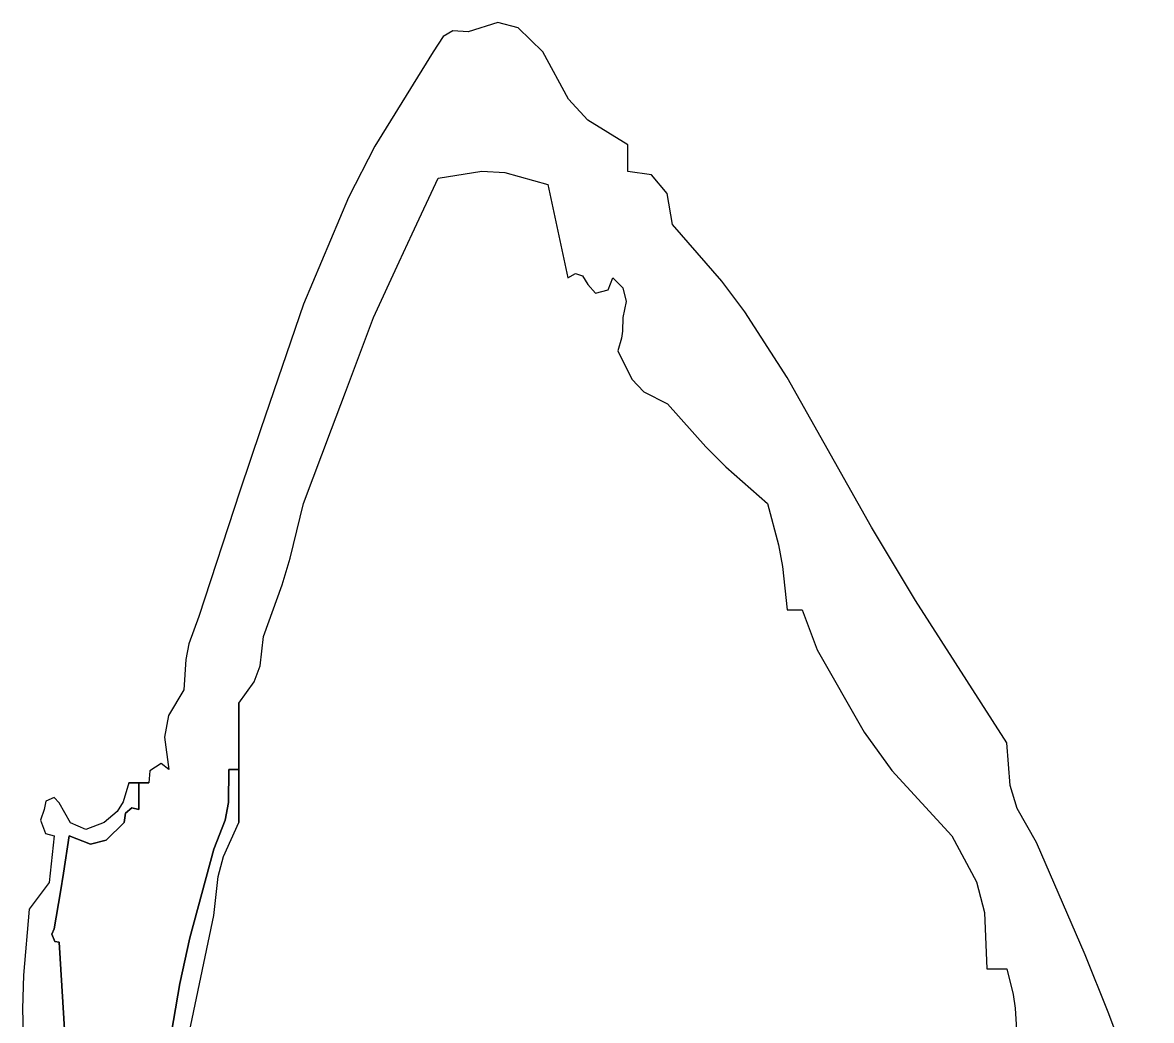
# Model space of a CAD drawing. Header units: millimetres. Extents: x 684779 to 686470, y 2544898 to 2545979.
# Drawn here: x 685786.727 to 685788.627, y 2545614.094 to 2545615.773 of the extents above; entities that cross this region are included whole.
import ezdxf

# ---------------------------------------------------------------- set-up
doc = ezdxf.new("R2010")
doc.units = ezdxf.units.MM
doc.layers.add('_0', color=7, linetype='Continuous')

# ---------------------------------------------------------------- blocks, each defined once
blk = doc.blocks.new('dianziq11')
for p, q in [((1207701.3, -130105.2), (1207566.7, -130147.2)), ((1207793.6, -130129.7), (1207701.3, -130105.2)), ((1207453.5, -130168.2), (1207408.4, -130237.5)), ((1207497.9, -130142.8), (1207453.5, -130168.2)), ((1207566.7, -130147.2), (1207497.9, -130142.8)), ((1207905.8, -130237.5), (1207793.6, -130129.7)), ((1207408.4, -130237.5), (1207143.7, -130665.6)), ((1208022.3, -130452.6), (1207905.8, -130237.5)), ((1208109.2, -130548), (1208022.3, -130452.6)), ((1208290.1, -130659.1), (1208109.2, -130548)), ((1207143.7, -130665.6), (1207024.3, -130898.1)), ((1208290.1, -130707.3), (1208290.1, -130659.1)), ((1208290.1, -130731.4), (1208290.1, -130707.3)), ((1208290.1, -130779.6), (1208290.1, -130731.4)), ((1207431, -130809.7), (1207628.8, -130778.6)), ((1207628.8, -130778.6), (1207733.5, -130785)), ((1207733.5, -130785), (1207928.4, -130839.8)), ((1208398.2, -130796), (1208290.1, -130779.6)), ((1207313.4, -131062.6), (1207431, -130809.7)), ((1208468.6, -130879.3), (1208398.2, -130796)), ((1207928.4, -130839.8), (1207964.5, -131008.5)), ((1208493.5, -131020.5), (1208468.6, -130879.3)), ((1207024.3, -130898.1), (1206820.7, -131381.9)), ((1207964.5, -131008.5), (1207982.6, -131092.8)), ((1208716.2, -131276.5), (1208493.5, -131020.5)), ((1207254.6, -131189.1), (1207313.4, -131062.6)), ((1207982.6, -131092.8), (1208018.8, -131261.4)), ((1207137.2, -131442.1), (1207254.6, -131189.1)), ((1208018.8, -131261.4), (1208053.3, -131242.5)), ((1208053.3, -131242.5), (1208085.5, -131253.3)), ((1208085.5, -131253.3), (1208109.2, -131291.6)), ((1208109.2, -131291.6), (1208144, -131331.9)), ((1208201.8, -131316.5), (1208222.2, -131261.4)), ((1208222.2, -131261.4), (1208267.8, -131307.5)), ((1208821.3, -131416.5), (1208716.2, -131276.5)), ((1208144, -131331.9), (1208201.8, -131316.5)), ((1208267.8, -131307.5), (1208283.2, -131368.9)), ((1206820.7, -131381.9), (1206626.9, -131945.7)), ((1208283.2, -131368.9), (1208267.4, -131442.1)), ((1207010.6, -131779.4), (1207137.2, -131442.1)), ((1208267.4, -131442.1), (1208266, -131503.5)), ((1209013.4, -131713.2), (1208821.3, -131416.5)), ((1208261.2, -131535.3), (1208244.8, -131592.7)), ((1208266, -131503.5), (1208261.2, -131535.3)), ((1208244.8, -131592.7), (1208308.9, -131721.2)), ((1208308.9, -131721.2), (1208362.7, -131778.6)), ((1209395.8, -132391.7), (1209013.4, -131713.2)), ((1206947.3, -131948), (1207010.6, -131779.4)), ((1208362.7, -131778.6), (1208470.9, -131833.6)), ((1208470.9, -131833.6), (1208643.5, -132028.1)), ((1206626.9, -131945.7), (1206531.9, -132228.8)), ((1206820.7, -132285.3), (1206947.3, -131948)), ((1208643.5, -132028.1), (1208734.6, -132119)), ((1208734.6, -132119), (1208923, -132285.3)), ((1206531.9, -132228.8), (1206345.9, -132797.3)), ((1206759.7, -132531.8), (1206820.7, -132285.3)), ((1208923, -132285.3), (1208974, -132472)), ((1209595.1, -132723.5), (1209395.8, -132391.7)), ((1208974, -132472), (1208992.4, -132570.5)), ((1206723.3, -132653.2), (1206759.7, -132531.8)), ((1208992.4, -132570.5), (1209013.4, -132767.2)), ((1206639.8, -132887.6), (1206723.3, -132653.2)), ((1210008.1, -133369.5), (1209595.1, -132723.5)), ((1209013.4, -132767.2), (1209040.6, -132767.2)), ((1209040.6, -132767.2), (1209054.1, -132767.2)), ((1209054.1, -132767.2), (1209081.3, -132767.2)), ((1209081.3, -132767.2), (1209108.4, -132839.4)), ((1206345.9, -132797.3), (1206301.3, -132921.1)), ((1209108.4, -132839.4), (1209122, -132875.6)), ((1209122, -132875.6), (1209149.1, -132947.9)), ((1206301.3, -132921.1), (1206286.8, -132991.7)), ((1206624.5, -133020.8), (1206639.8, -132887.6)), ((1209149.1, -132947.9), (1209361.5, -133321.3)), ((1206286.8, -132991.7), (1206278.1, -133128.5)), ((1206597.6, -133092.6), (1206624.5, -133020.8)), ((1206278.1, -133128.5), (1206208.2, -133244.8)), ((1206526.8, -133188.8), (1206597.6, -133092.6)), ((1206526.8, -133489.9), (1206526.8, -133188.8)), ((1206526.8, -133188.8), (1206526.8, -133489.9)), ((1206526.8, -133489.9), (1206526.8, -133188.8)), ((1206208.2, -133244.8), (1206189.7, -133343.5)), ((1206189.7, -133343.5), (1206210.3, -133489.9)), ((1209361.5, -133321.3), (1209487, -133494.6)), ((1210024.3, -133562.9), (1210008.1, -133369.5)), ((1206124.2, -133496.6), (1206119.9, -133550.2)), ((1206175.5, -133462.4), (1206124.2, -133496.6)), ((1206210.3, -133489.9), (1206175.5, -133462.4)), ((1206480.8, -133638.9), (1206481.6, -133489.9)), ((1206481.6, -133489.9), (1206480.8, -133638.9)), ((1206481.6, -133489.9), (1206526.8, -133489.9)), ((1206526.8, -133489.9), (1206481.6, -133489.9)), ((1206481.6, -133489.9), (1206526.8, -133489.9)), ((1206526.8, -133489.9), (1206481.6, -133489.9)), ((1206481.6, -133489.9), (1206526.8, -133489.9)), ((1206526.8, -133489.9), (1206481.6, -133489.9)), ((1206526.8, -133730.8), (1206526.8, -133489.9)), ((1206526.8, -133489.9), (1206526.8, -133730.8)), ((1206526.8, -133730.8), (1206526.8, -133489.9)), ((1209487, -133494.6), (1209759.4, -133791.1)), ((1206029.5, -133550.2), (1206002.8, -133637.3)), ((1206074.7, -133550.2), (1206029.5, -133550.2)), ((1206029.5, -133550.2), (1206074.7, -133550.2)), ((1206074.7, -133550.2), (1206029.5, -133550.2)), ((1206119.9, -133550.2), (1206074.7, -133550.2)), ((1206074.7, -133550.2), (1206119.9, -133550.2)), ((1206119.9, -133550.2), (1206074.7, -133550.2)), ((1206074.7, -133550.2), (1206074.7, -133670.6)), ((1206074.7, -133670.6), (1206074.7, -133550.2)), ((1206074.7, -133550.2), (1206074.7, -133670.6)), ((1206074.7, -133670.6), (1206074.7, -133550.2)), ((1206074.7, -133550.2), (1206074.7, -133670.6)), ((1206074.7, -133670.6), (1206074.7, -133550.2)), ((1210055.3, -133666.3), (1210024.3, -133562.9)), ((1205652.2, -133633.7), (1205645.2, -133670.6)), ((1205690.7, -133616.6), (1205652.2, -133633.7)), ((1205713, -133640.5), (1205690.7, -133616.6)), ((1205764.8, -133731.5), (1205713, -133640.5)), ((1206002.8, -133637.3), (1205975.9, -133680.2)), ((1206465.7, -133719.4), (1206480.8, -133638.9)), ((1206480.8, -133638.9), (1206465.7, -133719.4)), ((1205645.2, -133670.6), (1205628.1, -133719.4)), ((1205975.9, -133680.2), (1205916.4, -133730.8)), ((1206014.3, -133688.6), (1206006.9, -133730.8)), ((1206006.9, -133730.8), (1206014.3, -133688.6)), ((1206042.5, -133663.6), (1206014.3, -133688.6)), ((1206014.3, -133688.6), (1206042.5, -133663.6)), ((1206074.7, -133670.6), (1206042.5, -133663.6)), ((1206042.5, -133663.6), (1206074.7, -133670.6)), ((1210143.7, -133821.2), (1210055.3, -133666.3)), ((1205628.1, -133719.4), (1205650.8, -133780)), ((1205833.9, -133762.2), (1205764.8, -133731.5)), ((1205916.4, -133730.8), (1205833.9, -133762.2)), ((1206006.9, -133730.8), (1205925.5, -133810.8)), ((1205925.5, -133810.8), (1206006.9, -133730.8)), ((1206413.8, -133851.3), (1206465.7, -133719.4)), ((1206465.7, -133719.4), (1206413.8, -133851.3)), ((1206457.8, -133884.5), (1206526.8, -133730.8)), ((1205650.8, -133780), (1205690.4, -133791.1)), ((1205690.4, -133791.1), (1205681, -133875.3)), ((1205758.2, -133791.1), (1205732.3, -133960.1)), ((1205732.3, -133960.1), (1205758.2, -133791.1)), ((1205855.5, -133827.8), (1205758.2, -133791.1)), ((1205758.2, -133791.1), (1205855.5, -133827.8)), ((1209759.4, -133791.1), (1209870.8, -133998.8)), ((1205925.5, -133810.8), (1205855.5, -133827.8)), ((1205855.5, -133827.8), (1205925.5, -133810.8)), ((1206305.3, -134253), (1206413.8, -133851.3)), ((1206413.8, -133851.3), (1206305.3, -134253)), ((1210364, -134330.1), (1210143.7, -133821.2)), ((1205681, -133875.3), (1205676.4, -133917.5)), ((1206433.5, -133975.3), (1206457.8, -133884.5)), ((1205676.4, -133917.5), (1205667.8, -134001.9)), ((1205667.8, -134001.9), (1205631.6, -134050.1)), ((1205732.3, -133960.1), (1205718.7, -134044.4)), ((1205718.7, -134044.4), (1205732.3, -133960.1)), ((1206413.8, -134152.4), (1206433.5, -133975.3)), ((1209870.8, -133998.8), (1209907.5, -134138.5)), ((1205631.6, -134050.1), (1205613.5, -134074.1)), ((1205718.7, -134044.4), (1205690.4, -134212.7)), ((1205690.4, -134212.7), (1205718.7, -134044.4)), ((1205613.5, -134074.1), (1205577.3, -134122.3)), ((1205577.3, -134122.3), (1205551.4, -134421.7)), ((1206275.5, -134814.8), (1206413.8, -134152.4)), ((1209907.5, -134138.5), (1209917.7, -134393.4)), ((1205690.4, -134212.7), (1205680.1, -134235.9)), ((1205680.1, -134235.9), (1205690.4, -134212.7)), ((1205680.1, -134235.9), (1205692.9, -134269.9)), ((1205692.9, -134269.9), (1205680.1, -134235.9)), ((1206259.8, -134459.2), (1206305.3, -134253)), ((1206305.3, -134253), (1206259.8, -134459.2)), ((1205692.9, -134269.9), (1205713, -134272.9)), ((1205713, -134272.9), (1205692.9, -134269.9)), ((1205713, -134272.9), (1205745, -134801.3)), ((1205745, -134801.3), (1205713, -134272.9)), ((1210468.2, -134589.6), (1210364, -134330.1)), ((1209917.7, -134393.4), (1209953.9, -134393.4)), ((1209953.9, -134393.4), (1209971.9, -134393.4)), ((1209971.9, -134393.4), (1210008.1, -134393.4)), ((1210008.1, -134393.4), (1210036.8, -134510.1)), ((1205551.4, -134421.7), (1205546.9, -134574)), ((1206187.7, -134875.2), (1206259.8, -134459.2)), ((1206259.8, -134459.2), (1206187.7, -134875.2)), ((1210036.8, -134510.1), (1210046, -134572)), ((1205546.9, -134574), (1205554.7, -134875.2)), ((1210046, -134572), (1210053.3, -134694.5)), ((1210663.7, -135116.1), (1210468.2, -134589.6))]:
    blk.add_line(p, q)
blk = doc.blocks.new('43TGREGEHE')
at = {"layer": '_0', "xscale": 0.0003146222064911, "yscale": 0.0003146222064911, "zscale": 0.0003146222064911}
blk.add_blockref('dianziq11', (685411.2279, 2545642.2323), dxfattribs=at)

msp = doc.modelspace()

# ---------------------------------------------------------------- block references
at = {"xscale": 1.179999999999999, "yscale": 1.179999999999999, "zscale": 1.179999999999999}
msp.add_blockref('43TGREGEHE', (-123446.0862, -458193.7592), dxfattribs=at)

doc.saveas('drawing.dxf')
